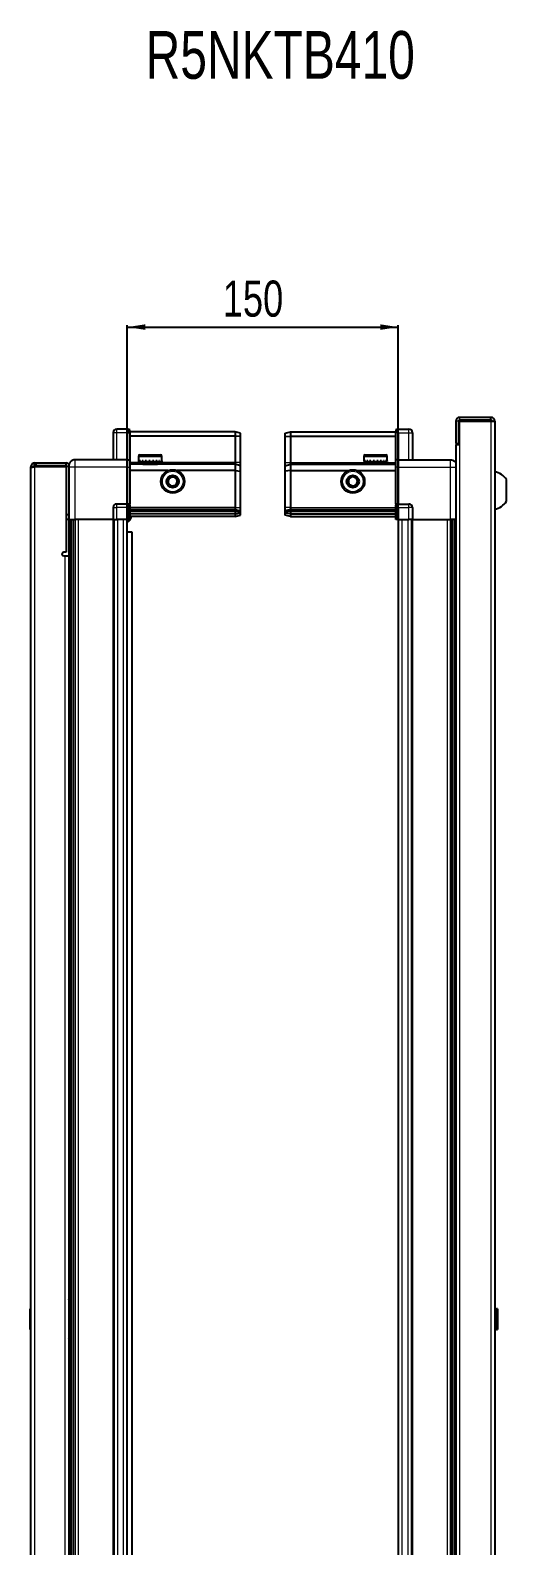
# Model space of a CAD drawing. Header units: millimetres. Extents: x 964 to 2559, y -309 to 1407.
# Drawn here: x 1641 to 1905, y 568 to 1407 of the extents above; entities that cross this region are included whole.
import ezdxf

# ---------------------------------------------------------------- set-up
doc = ezdxf.new("R2010")
doc.units = ezdxf.units.MM
doc.layers.add('FORMAT', color=7, linetype='Continuous')
doc.styles.add('SLDTEXTSTYLE0', font='TXT', dxfattribs={"width": 0.75})
doc.dimstyles.new('SLDDIMSTYLE0', dxfattribs={"dimtxt": 20, "dimasz": 10, "dimexe": 0, "dimexo": 0.0625, "dimgap": 5, "dimtad": 2, "dimdec": 1, "dimrnd": 1e-09, "dimzin": 12, "dimdsep": 46, "dimtxsty": 'SLDTEXTSTYLE0', "dimsah": 1, "dimcen": 0.09, "dimadec": 0, "dimazin": 3, "dimtfac": 1, "dimtofl": 0, "dimtmove": 0, "dimatfit": 3, "dimfxl": 0, "dimfrac": 2, "dimtolj": 1, "dimtzin": 12, "dimarcsym": 0})

# ---------------------------------------------------------------- blocks, each defined once
blk = doc.blocks.new('_D_5')
at = {"layer": 'FORMAT'}
for p, q in [((1695.13, 1136.58), (1695.13, 1244.07)), ((1695.13, 1243.07), (1845.13, 1243.07)), ((1845.13, 1136.58), (1845.13, 1244.07))]:
    blk.add_line(p, q, dxfattribs=at)
for points in [[(1695.13, 1243.07), (1705.13, 1241.53), (1705.13, 1244.61)], [(1845.13, 1243.07), (1835.13, 1244.61), (1835.13, 1241.53)]]:
    blk.add_solid(points, dxfattribs=at)
at = {"layer": 'FORMAT', "insert": (1747.97, 1268.85), "char_height": 20, "attachment_point": 1, "style": 'SLDTEXTSTYLE0'}
blk.add_mtext('150', dxfattribs=at)

msp = doc.modelspace()

# ---------------------------------------------------------------- linework, layer by layer
at = {"color": 7, "linetype": 'Continuous', "lineweight": 25}
for p, q in [((1896.38, 1193.07), (1879.08, 1193.07)), ((1896.38, 1191.57), (1896.38, 1193.07)), ((1687.28, 1184.57), (1687.28, 1169.57)), ((1695.28, 1186.57), (1689.28, 1186.57)), ((1695.28, 1186.57), (1695.62, 1186.57)), ((1695.28, 1186.57), (1695.28, 1184.57)), ((1695.28, 1169.77), (1695.28, 1184.57)), ((1695.28, 1169.77), (1695.28, 1184.57)), ((1696.48, 1186.07), (1695.62, 1186.57)), ((1696.48, 1184.57), (1696.48, 1186.07)), ((1754.78, 1185.07), (1696.48, 1185.07)), ((1696.48, 1184.57), (1696.48, 1169.77)), ((1754.78, 1185.07), (1754.78, 1182.57)), ((1757.78, 1184.27), (1754.78, 1185.07)), ((1757.78, 1182.42), (1757.78, 1184.27)), ((1782.48, 1184.27), (1785.48, 1185.07)), ((1782.48, 1182.42), (1782.48, 1184.27)), ((1785.48, 1185.07), (1785.48, 1182.57)), ((1785.48, 1185.07), (1843.78, 1185.07)), ((1844.65, 1186.57), (1843.78, 1186.07)), ((1844.65, 1186.57), (1843.78, 1186.07)), ((1843.78, 1186.07), (1843.78, 1184.57)), ((1843.78, 1169.77), (1843.78, 1184.57)), ((1844.98, 1186.57), (1844.65, 1186.57)), ((1844.98, 1186.57), (1844.65, 1186.57)), ((1844.98, 1186.57), (1844.98, 1186.57)), ((1844.98, 1184.57), (1844.98, 1186.57)), ((1844.98, 1186.57), (1850.98, 1186.57)), ((1844.98, 1184.57), (1844.98, 1169.77)), ((1852.98, 1184.57), (1852.98, 1169.57)), ((1876.98, 1190.97), (1876.98, 1178.57)), ((1878.48, 1190.97), (1878.48, 1178.57)), ((1878.98, 1178.07), (1878.98, 1190.97)), ((1878.98, 1190.97), (1896.38, 1190.97)), ((1896.38, 1191.57), (1879.08, 1191.57)), ((1896.38, 1190.97), (1898.48, 1190.97)), ((1898.48, 1190.97), (1898.48, 196.17)), ((1754.78, 1182.57), (1696.48, 1182.57)), ((1754.78, 1182.57), (1754.78, 1168.07)), ((1757.78, 1182.42), (1754.78, 1182.57)), ((1757.78, 1168.07), (1757.78, 1182.42)), ((1782.48, 1182.42), (1785.48, 1182.57)), ((1782.48, 1168.07), (1782.48, 1182.42)), ((1785.48, 1182.57), (1785.48, 1168.07)), ((1785.48, 1182.57), (1843.78, 1182.57)), ((1876.88, 1178.07), (1876.88, 209.07)), ((1876.88, 1178.07), (1878.98, 1178.07)), ((1876.98, 1178.57), (1878.48, 1178.57)), ((1643.88, 1166.32), (1643.88, 1167.82)), ((1643.88, 1167.82), (1644.78, 1167.82)), ((1644.78, 1166.32), (1644.78, 1167.82)), ((1644.78, 1167.82), (1661.28, 1167.82)), ((1661.28, 1166.32), (1661.28, 1167.82)), ((1695.28, 1169.57), (1666.28, 1169.57)), ((1695.28, 1169.57), (1695.28, 1169.77)), ((1695.28, 1169.57), (1696.48, 1169.57)), ((1695.28, 1165.57), (1695.28, 1169.57)), ((1696.48, 1169.77), (1696.48, 1169.57)), ((1696.48, 1169.57), (1696.48, 1165.57)), ((1754.78, 1167.07), (1696.48, 1167.07)), ((1701.28, 1171.47), (1701.28, 1169.07)), ((1701.28, 1169.07), (1701.28, 1168.57)), ((1701.28, 1168.57), (1701.42, 1168.57)), ((1701.61, 1169.07), (1701.42, 1169.07)), ((1701.42, 1169.07), (1701.42, 1168.57)), ((1701.42, 1168.57), (1701.61, 1168.57)), ((1701.61, 1169.07), (1701.61, 1168.57)), ((1701.61, 1168.57), (1702.14, 1168.57)), ((1702.08, 1172.27), (1709.25, 1172.27)), ((1702.54, 1169.07), (1702.14, 1169.07)), ((1702.14, 1169.07), (1702.14, 1168.57)), ((1702.14, 1168.57), (1702.54, 1168.57)), ((1702.54, 1169.07), (1702.54, 1168.57)), ((1702.54, 1168.57), (1703.41, 1168.57)), ((1703.38, 1168.57), (1703.38, 1168.47)), ((1703.38, 1168.47), (1712.18, 1168.47)), ((1703.98, 1169.07), (1703.41, 1169.07)), ((1703.41, 1169.07), (1703.41, 1168.57)), ((1703.41, 1168.57), (1703.98, 1168.57)), ((1703.78, 1168.07), (1704.47, 1167.59)), ((1703.78, 1168.07), (1708.81, 1168.07)), ((1704.47, 1167.59), (1703.78, 1167.1)), ((1703.78, 1167.1), (1703.78, 1167.07)), ((1703.78, 1167.1), (1708.81, 1167.1)), ((1703.98, 1169.07), (1703.98, 1168.57)), ((1703.98, 1168.57), (1705.1, 1168.57)), ((1704.47, 1167.59), (1708.64, 1167.59)), ((1705.79, 1169.07), (1705.1, 1169.07)), ((1705.1, 1169.07), (1705.1, 1168.57)), ((1705.1, 1168.57), (1705.79, 1168.57)), ((1705.79, 1169.07), (1705.79, 1168.57)), ((1705.79, 1168.57), (1707.07, 1168.57)), ((1707.8, 1169.07), (1707.07, 1169.07)), ((1707.07, 1169.07), (1707.07, 1168.57)), ((1707.07, 1168.57), (1707.3, 1168.57)), ((1707.3, 1169.07), (1707.3, 1168.57)), ((1707.8, 1169.07), (1707.8, 1168.57)), ((1707.8, 1169.07), (1707.8, 1168.57)), ((1707.8, 1168.57), (1709.1, 1168.57)), ((1707.8, 1168.57), (1707.8, 1168.57)), ((1708.64, 1167.59), (1711.09, 1167.59)), ((1708.81, 1168.07), (1711.78, 1168.07)), ((1708.81, 1167.1), (1711.78, 1167.1)), ((1709.81, 1169.07), (1709.1, 1169.07)), ((1709.1, 1169.07), (1709.1, 1168.57)), ((1709.16, 1169.07), (1709.16, 1168.57)), ((1709.16, 1168.57), (1709.81, 1168.57)), ((1709.25, 1172.27), (1713.48, 1172.27)), ((1709.81, 1169.07), (1709.81, 1168.57)), ((1709.81, 1168.57), (1711, 1168.57)), ((1711.62, 1169.07), (1711, 1169.07)), ((1711, 1169.07), (1711, 1168.57)), ((1711, 1168.57), (1711.62, 1168.57)), ((1711.09, 1167.59), (1711.78, 1168.07)), ((1711.78, 1167.1), (1711.09, 1167.59)), ((1711.62, 1169.07), (1711.62, 1168.57)), ((1711.62, 1168.57), (1712.59, 1168.57)), ((1711.78, 1167.07), (1711.78, 1167.1)), ((1712.18, 1168.47), (1712.18, 1168.57)), ((1713.05, 1169.07), (1712.59, 1169.07)), ((1712.59, 1169.07), (1712.59, 1168.57)), ((1712.59, 1168.57), (1713.05, 1168.57)), ((1713.05, 1169.07), (1713.05, 1168.57)), ((1713.05, 1168.57), (1713.71, 1168.57)), ((1713.97, 1169.07), (1713.71, 1169.07)), ((1713.71, 1169.07), (1713.71, 1168.57)), ((1713.71, 1168.57), (1713.97, 1168.57)), ((1713.97, 1169.07), (1713.97, 1168.57)), ((1713.97, 1168.57), (1714.24, 1168.57)), ((1714.28, 1169.07), (1714.24, 1169.07)), ((1714.24, 1169.07), (1714.24, 1168.57)), ((1714.24, 1168.57), (1714.28, 1168.57)), ((1714.28, 1169.07), (1714.28, 1171.47)), ((1714.28, 1169.07), (1714.28, 1168.57)), ((1754.78, 1168.07), (1754.78, 1167.07)), ((1754.78, 1167.07), (1754.78, 1163.57)), ((1757.78, 1166.27), (1754.78, 1167.07)), ((1757.78, 1166.27), (1757.78, 1168.07)), ((1782.48, 1166.27), (1782.48, 1168.07)), ((1782.48, 1166.27), (1785.48, 1167.07)), ((1785.48, 1168.07), (1785.48, 1167.07)), ((1785.48, 1167.07), (1785.48, 1163.57)), ((1785.48, 1167.07), (1843.78, 1167.07)), ((1825.98, 1171.47), (1825.98, 1168.57)), ((1825.98, 1168.57), (1826.02, 1168.57)), ((1826.14, 1169.07), (1826.02, 1169.07)), ((1826.02, 1169.07), (1826.02, 1168.57)), ((1826.02, 1168.57), (1826.14, 1168.57)), ((1826.14, 1169.07), (1826.14, 1168.57)), ((1826.14, 1168.57), (1826.55, 1168.57)), ((1826.89, 1169.07), (1826.55, 1169.07)), ((1826.55, 1169.07), (1826.55, 1168.57)), ((1826.55, 1168.57), (1826.89, 1168.57)), ((1826.78, 1172.27), (1838.18, 1172.27)), ((1826.89, 1169.07), (1826.89, 1168.57)), ((1826.89, 1168.57), (1827.66, 1168.57)), ((1828.19, 1169.07), (1827.66, 1169.07)), ((1827.66, 1169.07), (1827.66, 1168.57)), ((1827.66, 1168.57), (1828.19, 1168.57)), ((1828.08, 1168.57), (1828.08, 1168.47)), ((1828.08, 1168.47), (1836.88, 1168.47)), ((1828.19, 1169.07), (1828.19, 1168.57)), ((1828.19, 1168.57), (1829.25, 1168.57)), ((1828.48, 1168.07), (1829.17, 1167.59)), ((1828.48, 1168.07), (1836.48, 1168.07)), ((1829.17, 1167.59), (1828.48, 1167.1)), ((1828.48, 1167.1), (1828.48, 1167.07)), ((1828.48, 1167.1), (1836.48, 1167.1)), ((1829.17, 1167.59), (1835.79, 1167.59)), ((1829.91, 1169.07), (1829.25, 1169.07)), ((1829.25, 1169.07), (1829.25, 1168.57)), ((1829.25, 1168.57), (1829.91, 1168.57)), ((1829.91, 1169.07), (1829.91, 1168.57)), ((1829.91, 1168.57), (1831.15, 1168.57)), ((1831.88, 1169.07), (1831.15, 1169.07)), ((1831.15, 1169.07), (1831.15, 1168.57)), ((1831.15, 1168.57), (1831.58, 1168.57)), ((1831.58, 1169.07), (1831.58, 1168.57)), ((1831.88, 1169.07), (1831.88, 1168.57)), ((1831.88, 1168.57), (1833.18, 1168.57)), ((1833.9, 1169.07), (1833.18, 1169.07)), ((1833.18, 1169.07), (1833.18, 1168.57)), ((1833.45, 1169.07), (1833.45, 1168.57)), ((1833.45, 1168.57), (1833.9, 1168.57)), ((1833.9, 1169.07), (1833.9, 1168.57)), ((1833.9, 1168.57), (1835.14, 1168.57)), ((1835.8, 1169.07), (1835.14, 1169.07)), ((1835.14, 1169.07), (1835.14, 1168.57)), ((1835.14, 1168.57), (1835.8, 1168.57)), ((1835.79, 1167.59), (1836.48, 1168.07)), ((1836.48, 1167.1), (1835.79, 1167.59)), ((1835.8, 1169.07), (1835.8, 1168.57)), ((1835.8, 1168.57), (1836.84, 1168.57)), ((1836.48, 1167.07), (1836.48, 1167.1)), ((1837.36, 1169.07), (1836.84, 1169.07)), ((1836.84, 1169.07), (1836.84, 1168.57)), ((1836.84, 1168.57), (1837.36, 1168.57)), ((1836.88, 1168.47), (1836.88, 1168.57)), ((1837.36, 1169.07), (1837.36, 1168.57)), ((1837.36, 1168.57), (1838.12, 1168.57)), ((1838.45, 1169.07), (1838.12, 1169.07)), ((1838.12, 1169.07), (1838.12, 1168.57)), ((1838.12, 1168.57), (1838.45, 1168.57)), ((1838.45, 1169.07), (1838.45, 1168.57)), ((1838.45, 1168.57), (1838.84, 1168.57)), ((1838.95, 1169.07), (1838.84, 1169.07)), ((1838.84, 1169.07), (1838.84, 1168.57)), ((1838.84, 1168.57), (1838.95, 1168.57)), ((1838.95, 1169.07), (1838.95, 1168.57)), ((1838.95, 1168.57), (1838.98, 1168.57)), ((1838.98, 1168.57), (1838.98, 1171.47)), ((1843.78, 1169.57), (1843.78, 1169.77)), ((1844.98, 1169.57), (1843.78, 1169.57)), ((1843.78, 1165.57), (1843.78, 1169.57)), ((1844.98, 1169.77), (1844.98, 1169.57)), ((1844.98, 1169.57), (1844.98, 1165.57)), ((1844.98, 1169.57), (1873.98, 1169.57)), ((1643.28, 1165.72), (1641.78, 1165.72)), ((1641.78, 1165.22), (1641.78, 1165.72)), ((1641.78, 221.92), (1641.78, 1165.22)), ((1643.88, 1166.32), (1644.78, 1166.32)), ((1643.88, 1165.82), (1661.28, 1165.82)), ((1644.78, 1166.32), (1661.28, 1166.32)), ((1662.78, 1165.82), (1661.28, 1165.82)), ((1661.28, 1165.82), (1661.28, 1118.32)), ((1662.78, 1165.57), (1662.78, 1136.57)), ((1695.28, 1145.27), (1695.28, 1165.57)), ((1696.48, 1165.57), (1696.48, 1145.27)), ((1717.78, 1163.57), (1696.48, 1163.57)), ((1754.78, 1163.57), (1722.78, 1163.57)), ((1754.78, 1163.57), (1754.78, 1143.07)), ((1754.78, 1163.57), (1757.78, 1163.24)), ((1757.78, 1163.24), (1757.78, 1166.27)), ((1757.78, 1143.07), (1757.78, 1163.24)), ((1782.48, 1163.24), (1782.48, 1166.27)), ((1785.48, 1163.57), (1782.48, 1163.24)), ((1782.48, 1143.07), (1782.48, 1163.24)), ((1785.48, 1163.57), (1785.48, 1143.07)), ((1785.48, 1163.57), (1817.48, 1163.57)), ((1822.48, 1163.57), (1843.78, 1163.57)), ((1843.78, 1145.27), (1843.78, 1165.57)), ((1844.98, 1165.57), (1844.98, 1145.27)), ((1905.08, 1146.57), (1905.08, 1158.57)), ((1687.28, 1143.07), (1687.28, 1136.57)), ((1695.28, 1145.07), (1689.28, 1145.07)), ((1695.28, 1145.07), (1695.28, 1145.27)), ((1695.28, 1145.07), (1695.28, 1143.07)), ((1695.28, 1145.07), (1696.48, 1145.07)), ((1695.28, 1136.57), (1695.28, 1143.07)), ((1695.28, 1136.57), (1695.28, 1143.07)), ((1695.62, 1136.57), (1695.62, 1143.07)), ((1696.48, 1145.27), (1696.48, 1145.07)), ((1696.48, 1144.39), (1696.48, 1145.07)), ((1696.48, 1144.39), (1696.48, 1136.57)), ((1754.78, 1142.07), (1696.48, 1142.07)), ((1754.78, 1143.07), (1754.78, 1142.07)), ((1754.78, 1142.07), (1754.78, 1141.07)), ((1754.78, 1142.07), (1757.78, 1141.27)), ((1757.78, 1141.27), (1757.78, 1143.07)), ((1782.48, 1141.27), (1782.48, 1143.07)), ((1785.48, 1142.07), (1782.48, 1141.27)), ((1785.48, 1143.07), (1785.48, 1142.07)), ((1785.48, 1142.07), (1785.48, 1141.07)), ((1785.48, 1142.07), (1843.78, 1142.07)), ((1843.78, 1145.07), (1843.78, 1145.27)), ((1844.98, 1145.07), (1843.78, 1145.07)), ((1843.78, 1145.07), (1843.78, 1144.39)), ((1843.78, 1136.57), (1843.78, 1144.39)), ((1844.65, 1143.07), (1844.65, 1136.57)), ((1844.98, 1145.27), (1844.98, 1145.07)), ((1844.98, 1143.07), (1844.98, 1145.07)), ((1844.98, 1143.07), (1844.98, 1145.07)), ((1844.98, 1145.07), (1850.98, 1145.07)), ((1844.98, 1143.07), (1844.98, 1136.57)), ((1852.98, 1143.07), (1852.98, 1136.57)), ((1661.28, 1139.32), (1662.78, 1139.32)), ((1662.78, 1136.57), (1661.28, 1136.57)), ((1663.43, 250.57), (1663.43, 1136.57)), ((1665.23, 1136.57), (1665.23, 250.57)), ((1665.26, 1136.57), (1665.26, 250.57)), ((1687.28, 1136.57), (1666.28, 1136.57)), ((1687.28, 1136.57), (1689.28, 1136.57)), ((1687.93, 250.57), (1687.93, 1136.57)), ((1695.28, 1136.57), (1689.28, 1136.57)), ((1695.13, 250.57), (1695.13, 1136.57)), ((1695.28, 1136.57), (1695.62, 1136.57)), ((1695.28, 1136.57), (1695.28, 1136.57)), ((1696.48, 1136.57), (1695.62, 1136.57)), ((1695.62, 1136.57), (1695.62, 1136.57)), ((1754.78, 1141.07), (1696.48, 1141.07)), ((1754.78, 1139.57), (1696.48, 1139.57)), ((1754.78, 1138.07), (1696.48, 1138.07)), ((1754.78, 1141.07), (1754.78, 1139.57)), ((1754.78, 1141.07), (1757.78, 1140.53)), ((1754.78, 1139.57), (1757.78, 1140.03)), ((1754.78, 1139.57), (1754.78, 1138.07)), ((1754.78, 1138.07), (1757.78, 1138.87)), ((1757.78, 1140.53), (1757.78, 1141.27)), ((1757.78, 1140.03), (1757.78, 1140.53)), ((1757.78, 1138.87), (1757.78, 1140.03)), ((1782.48, 1140.53), (1782.48, 1141.27)), ((1785.48, 1141.07), (1782.48, 1140.53)), ((1782.48, 1140.03), (1782.48, 1140.53)), ((1785.48, 1139.57), (1782.48, 1140.03)), ((1782.48, 1138.87), (1782.48, 1140.03)), ((1785.48, 1138.07), (1782.48, 1138.87)), ((1785.48, 1141.07), (1785.48, 1139.57)), ((1785.48, 1141.07), (1843.78, 1141.07)), ((1785.48, 1139.57), (1843.78, 1139.57)), ((1785.48, 1139.57), (1785.48, 1138.07)), ((1785.48, 1138.07), (1843.78, 1138.07)), ((1844.65, 1136.57), (1843.78, 1136.57)), ((1844.98, 1136.57), (1844.65, 1136.57)), ((1844.98, 1136.57), (1850.98, 1136.57)), ((1845.13, 1136.57), (1845.13, 250.57)), ((1852.98, 1136.57), (1850.98, 1136.57)), ((1852.33, 1136.57), (1852.33, 250.57)), ((1852.98, 1136.57), (1873.98, 1136.57)), ((1875.01, 250.57), (1875.01, 1136.57)), ((1875.04, 250.57), (1875.04, 1136.57)), ((1876.83, 1136.57), (1876.83, 250.57)), ((1695.13, 1129.57), (1697.63, 1129.57)), ((1697.63, 1129.57), (1697.63, 256.07)), ((1661.28, 1118.32), (1659.93, 1118.32)), ((1659.93, 1116.32), (1660.68, 1116.32)), ((1660.68, 1116.32), (1662.78, 1116.32)), ((1662.78, 1116.32), (1662.78, 270.82)), ((1641.78, 699.36), (1641.48, 699.36)), ((1641.48, 687.79), (1641.48, 699.36)), ((1663.28, 703.07), (1663.28, 684.07)), ((1899.47, 699.36), (1898.48, 698.37)), ((1899.98, 699.36), (1899.47, 699.36)), ((1899.47, 699.36), (1899.47, 687.79)), ((1899.98, 699.36), (1899.98, 687.79)), ((1898.48, 688.77), (1899.47, 687.79)), ((1641.48, 687.79), (1641.78, 687.79)), ((1899.47, 687.79), (1899.98, 687.79))]:
    msp.add_line(p, q, dxfattribs=at)
at = {"color": 8, "linetype": 'Continuous', "lineweight": 18}
for p, q in [((1879.08, 1191.57), (1879.08, 1193.07)), ((1689.28, 1184.57), (1687.28, 1184.57)), ((1689.28, 1184.57), (1689.28, 1186.57)), ((1689.28, 1169.57), (1689.28, 1184.57)), ((1695.28, 1184.57), (1689.28, 1184.57)), ((1695.28, 1184.57), (1696.48, 1184.57)), ((1844.98, 1184.57), (1843.78, 1184.57)), ((1844.98, 1184.57), (1850.98, 1184.57)), ((1850.98, 1184.57), (1850.98, 1186.57)), ((1850.98, 1184.57), (1852.98, 1184.57)), ((1850.98, 1169.57), (1850.98, 1184.57)), ((1878.48, 1190.97), (1876.98, 1190.97)), ((1896.38, 1190.97), (1896.38, 196.17)), ((1878.98, 1178.07), (1878.98, 209.07)), ((1695.28, 1169.77), (1696.48, 1169.77)), ((1703.78, 1168.07), (1696.48, 1168.07)), ((1701.28, 1171.47), (1709.46, 1171.47)), ((1709.46, 1171.47), (1714.28, 1171.47)), ((1754.78, 1168.07), (1711.78, 1168.07)), ((1757.78, 1168.07), (1754.78, 1168.07)), ((1782.48, 1168.07), (1785.48, 1168.07)), ((1785.48, 1168.07), (1828.48, 1168.07)), ((1825.98, 1171.47), (1838.98, 1171.47)), ((1836.48, 1168.07), (1843.78, 1168.07)), ((1843.78, 1169.77), (1844.98, 1169.77)), ((1643.88, 1165.82), (1643.88, 221.32)), ((1666.28, 1136.57), (1666.28, 1165.57)), ((1695.28, 1165.57), (1666.28, 1165.57)), ((1695.28, 1165.57), (1696.48, 1165.57)), ((1844.98, 1165.57), (1843.78, 1165.57)), ((1844.98, 1165.57), (1873.98, 1165.57)), ((1873.98, 1136.57), (1873.98, 1165.57)), ((1687.28, 1143.07), (1689.28, 1143.07)), ((1689.28, 1143.07), (1689.28, 1145.07)), ((1689.28, 1136.57), (1689.28, 1143.07)), ((1695.28, 1143.07), (1689.28, 1143.07)), ((1695.28, 1145.27), (1696.48, 1145.27)), ((1695.28, 1143.07), (1695.62, 1143.07)), ((1754.78, 1143.07), (1696.48, 1143.07)), ((1754.78, 1143.07), (1757.78, 1143.07)), ((1785.48, 1143.07), (1782.48, 1143.07)), ((1785.48, 1143.07), (1843.78, 1143.07)), ((1843.78, 1145.27), (1844.98, 1145.27)), ((1844.98, 1143.07), (1844.65, 1143.07)), ((1844.98, 1143.07), (1850.98, 1143.07)), ((1850.98, 1143.07), (1850.98, 1145.07)), ((1850.98, 1136.57), (1850.98, 1143.07)), ((1852.98, 1143.07), (1850.98, 1143.07)), ((1662.78, 1116.32), (1662.78, 1136.57)), ((1664.02, 1136.57), (1664.02, 250.57)), ((1666.47, 250.57), (1666.47, 1136.57)), ((1667.88, 1136.57), (1667.88, 250.57)), ((1687.28, 250.57), (1687.28, 1136.57)), ((1689.93, 250.57), (1689.93, 1136.57)), ((1693.13, 250.57), (1693.13, 1136.57)), ((1695.28, 1136.57), (1695.62, 1136.57)), ((1847.13, 1136.57), (1847.13, 250.57)), ((1850.33, 1136.57), (1850.33, 250.57)), ((1852.98, 1136.57), (1852.98, 250.57)), ((1872.39, 250.57), (1872.39, 1136.57)), ((1873.8, 1136.57), (1873.8, 250.57)), ((1876.25, 250.57), (1876.25, 1136.57)), ((1660.68, 270.82), (1660.68, 1116.32))]:
    msp.add_line(p, q, dxfattribs=at)
at = {"color": 7, "linetype": 'Continuous', "lineweight": 25}
for centre, radius in [((1720.28, 1157.57), 6.5), ((1720.28, 1157.57), 3.46), ((1819.98, 1157.57), 6.5), ((1819.98, 1157.57), 3.46)]:
    msp.add_circle(centre, radius, dxfattribs=at)
at = {"color": 8, "linetype": 'Continuous', "lineweight": 18}
for centre in [(1720.28, 1157.57), (1819.98, 1157.57)]:
    msp.add_circle(centre, 5.7, dxfattribs=at)
at = {"color": 7, "linetype": 'Continuous', "lineweight": 25}
for centre, radius, start, end in [((1879.08, 1190.97), 2.1, 90, 180), ((1896.38, 1190.97), 2.1, 0, 90), ((1689.28, 1184.57), 2, 90, 180), ((1850.98, 1184.57), 2, 360, 90), ((1879.08, 1190.97), 0.6, 90, 180), ((1896.38, 1190.97), 0.6, 0, 90), ((1661.18, 1165.72), 2.1, 32.2369, 87.2706), ((1702.08, 1171.47), 0.8, 90, 180), ((1703.38, 1168.07), 0.4, 0, 90), ((1712.18, 1168.07), 0.4, 90, 180), ((1713.48, 1171.47), 0.8, 0, 90), ((1826.78, 1171.47), 0.8, 90, 180), ((1828.08, 1168.07), 0.4, 0, 90), ((1836.88, 1168.07), 0.4, 90, 180), ((1838.18, 1171.47), 0.8, 0, 90), ((1643.78, 1165.32), 0.5, 90, 117.52901), ((1661.18, 1165.72), 0.6, 9.59407, 90), ((1720.28, 1157.57), 2.5, 161.00659, 221.00659), ((1720.28, 1157.57), 2.5, 101.00659, 161.00659), ((1720.28, 1157.57), 2.5, 41.00659, 101.00659), ((1720.28, 1157.57), 2.5, 341.00659, 41.00659), ((1819.98, 1157.57), 2.5, 120.74103, 180.74103), ((1819.98, 1157.57), 2.5, 60.74103, 120.74103), ((1819.98, 1157.57), 2.5, 0.74103, 60.74103), ((1895.46, 1151.55), 11.91, 36.1266, 75.29965), ((1720.28, 1157.57), 2.5, 221.00659, 281.00659), ((1720.28, 1157.57), 2.5, 281.00659, 341.00659), ((1819.98, 1157.57), 2.5, 180.74103, 240.74103), ((1819.98, 1157.57), 2.5, 240.74103, 300.74103), ((1819.98, 1157.57), 2.5, 300.74103, 0.74103), ((1689.28, 1143.07), 2, 90, 180), ((1850.98, 1143.07), 2, 0, 90), ((1895.46, 1153.6), 11.91, 284.70035, 323.8734), ((1692.63, 1139.22), 5, 300, 346.70293), ((1659.93, 1117.32), 1, 90, 270), ((1660.28, 703.07), 3, 0, 33.55731), ((1660.28, 684.07), 3, 326.44269, 0)]:
    msp.add_arc(centre, radius, start, end, dxfattribs=at)
for centre, start_param, end_param in [((1699.08, 1143.07), 2.418858, 3.141593), ((1841.19, 1143.07), 0, 0.722734)]:
    msp.add_ellipse(centre, major_axis=(3.46, 0), ratio=0.57735, start_param=start_param, end_param=end_param, dxfattribs=at)
for points, knots in [([(1643.88, 1167.82), (1643.63, 1167.79), (1643.14, 1167.74), (1642.5, 1167.35), (1642.03, 1166.79), (1641.81, 1166.21), (1641.79, 1165.85), (1641.78, 1165.72)], [0, 0, 0, 0, 0.230255, 0.448522, 0.666786, 0.88505, 1, 1, 1, 1]), ([(1666.28, 1169.57), (1665.84, 1169.52), (1665.17, 1169.45), (1664.35, 1169.02), (1663.79, 1168.56), (1663.34, 1168), (1662.9, 1167.19), (1662.83, 1166.51), (1662.78, 1166.07)], [0, 0, 0, 0, 0.2394568, 0.3683607, 0.5, 0.6316393, 0.7605432, 1, 1, 1, 1]), ([(1873.98, 1169.57), (1874.42, 1169.52), (1875.1, 1169.45), (1875.91, 1169.01), (1876.47, 1168.58), (1876.75, 1168.2), (1876.88, 1168.02)], [0, 0, 0, 0, 0.384298, 0.591173, 0.802437, 1, 1, 1, 1]), ([(1641.78, 1165.22), (1641.81, 1165.27), (1641.86, 1165.36), (1642.26, 1165.49), (1642.81, 1165.62), (1643.39, 1165.73), (1643.76, 1165.8), (1643.88, 1165.82)], [0, 0, 0, 0, 0.230255, 0.448522, 0.666786, 0.88505, 1, 1, 1, 1]), ([(1662.78, 1166.07), (1662.78, 1166.06), (1662.78, 1166.05), (1662.78, 1165.93), (1662.78, 1165.77), (1662.78, 1165.64), (1662.78, 1165.57)], [0, 0, 0, 0, 0.249394, 0.500333, 0.750167, 1, 1, 1, 1]), ([(1717.45, 1157.02), (1717.62, 1157.51), (1717.93, 1158.42), (1718.24, 1159.33), (1718.39, 1159.75)], [0, 0, 0, 0, 0.534686, 1, 1, 1, 1]), ([(1718.39, 1159.75), (1718.9, 1159.85), (1719.84, 1160.03), (1720.78, 1160.22), (1721.22, 1160.3)], [0, 0, 0, 0, 0.534686, 1, 1, 1, 1]), ([(1721.22, 1160.3), (1721.3, 1160.21), (1721.7, 1159.75), (1722.35, 1159), (1722.89, 1158.38), (1723.12, 1158.12)], [0, 0, 0, 0, 0.133125, 0.637099, 1, 1, 1, 1]), ([(1817.46, 1158.98), (1817.91, 1159.25), (1818.74, 1159.74), (1819.56, 1160.23), (1819.95, 1160.46)], [0, 0, 0, 0, 0.534686, 1, 1, 1, 1]), ([(1817.5, 1156.1), (1817.5, 1156.22), (1817.49, 1156.82), (1817.48, 1157.81), (1817.47, 1158.64), (1817.46, 1158.98)], [0, 0, 0, 0, 0.133125, 0.637099, 1, 1, 1, 1]), ([(1819.95, 1160.46), (1820.4, 1160.21), (1821.24, 1159.73), (1822.07, 1159.26), (1822.46, 1159.05)], [0, 0, 0, 0, 0.534686, 1, 1, 1, 1]), ([(1822.46, 1159.05), (1822.47, 1158.7), (1822.48, 1157.88), (1822.49, 1156.88), (1822.5, 1156.29), (1822.5, 1156.16)], [0, 0, 0, 0, 0.362901, 0.866875, 1, 1, 1, 1]), ([(1719.34, 1154.84), (1719.12, 1155.1), (1718.58, 1155.72), (1717.92, 1156.47), (1717.53, 1156.93), (1717.45, 1157.02)], [0, 0, 0, 0, 0.362901, 0.866875, 1, 1, 1, 1]), ([(1722.18, 1155.39), (1721.67, 1155.29), (1720.72, 1155.11), (1719.78, 1154.93), (1719.34, 1154.84)], [0, 0, 0, 0, 0.534686, 1, 1, 1, 1]), ([(1723.12, 1158.12), (1722.95, 1157.63), (1722.64, 1156.72), (1722.32, 1155.81), (1722.18, 1155.39)], [0, 0, 0, 0, 0.534686, 1, 1, 1, 1]), ([(1820.02, 1154.68), (1819.57, 1154.94), (1818.73, 1155.41), (1817.89, 1155.88), (1817.5, 1156.1)], [0, 0, 0, 0, 0.534686, 1, 1, 1, 1]), ([(1822.5, 1156.16), (1822.06, 1155.9), (1821.23, 1155.4), (1820.4, 1154.91), (1820.02, 1154.68)], [0, 0, 0, 0, 0.534686, 1, 1, 1, 1]), ([(1662.78, 1136.57), (1662.82, 1136.57), (1662.9, 1136.57), (1663.5, 1136.57), (1664.39, 1136.57), (1665.38, 1136.57), (1666.03, 1136.57), (1666.28, 1136.57)], [0, 0, 0, 0, 0.214694, 0.429388, 0.644082, 0.858775, 1, 1, 1, 1]), ([(1876.83, 1136.57), (1876.8, 1136.57), (1876.58, 1136.57), (1875.86, 1136.57), (1874.89, 1136.57), (1874.24, 1136.57), (1873.98, 1136.57)], [0, 0, 0, 0, 0.0717073, 0.4209791, 0.7702508, 1, 1, 1, 1])]:
    msp.add_open_spline(points, degree=3, knots=knots, dxfattribs=at)
at = {"color": 8, "linetype": 'Continuous', "lineweight": 18}
for points in [[(1666.28, 1165.57), (1666.28, 1166.1), (1666.28, 1167.14), (1666.28, 1168.47), (1666.28, 1169.39), (1666.28, 1169.51), (1666.28, 1169.57)], [(1873.98, 1165.57), (1873.98, 1166.1), (1873.98, 1167.14), (1873.98, 1168.47), (1873.98, 1169.39), (1873.98, 1169.51), (1873.98, 1169.57)]]:
    msp.add_open_spline(points, degree=3, dxfattribs=at)
at = {"color": 7, "linetype": 'Continuous', "lineweight": 25}
msp.add_open_spline([(1643.88, 1166.32), (1643.8, 1166.31), (1643.65, 1166.29), (1643.45, 1166.16), (1643.31, 1165.96), (1643.29, 1165.8), (1643.28, 1165.72)], degree=3, dxfattribs=at)
at = {"color": 8, "linetype": 'Continuous', "lineweight": 18}
for points, knots in [([(1666.28, 1165.57), (1665.84, 1165.57), (1665.17, 1165.57), (1664.35, 1165.57), (1663.79, 1165.57), (1663.34, 1165.57), (1662.9, 1165.57), (1662.83, 1165.57), (1662.78, 1165.57)], [0, 0, 0, 0, 0.239457, 0.368361, 0.5, 0.631639, 0.760543, 1, 1, 1, 1]), ([(1873.98, 1165.57), (1874.42, 1165.57), (1875.1, 1165.57), (1875.91, 1165.57), (1876.47, 1165.57), (1876.75, 1165.57), (1876.88, 1165.57)], [0, 0, 0, 0, 0.384298, 0.591173, 0.802437, 1, 1, 1, 1])]:
    msp.add_open_spline(points, degree=3, knots=knots, dxfattribs=at)

# ---------------------------------------------------------------- texts
at = {"layer": 'FORMAT', "insert": (1705.31, 1407.07), "char_height": 26.458, "attachment_point": 1, "style": 'SLDTEXTSTYLE0'}
msp.add_mtext('R5NKTB410', dxfattribs=at)

# ---------------------------------------------------------------- dimensions: what is measured, and where the dimension line sits
at = {"layer": 'FORMAT'}
dim = msp.add_linear_dim(base=(1845.13, 1243.07), p1=(1695.13, 1136.57), p2=(1845.13, 1136.57), angle=0, dimstyle='SLDDIMSTYLE0', dxfattribs=at)
dim.commit()
dim.dimension.update_dxf_attribs({"geometry": '_D_5', "text_midpoint": (1770.13, 1243.07), "dimtype": 160})

doc.saveas('drawing.dxf')
